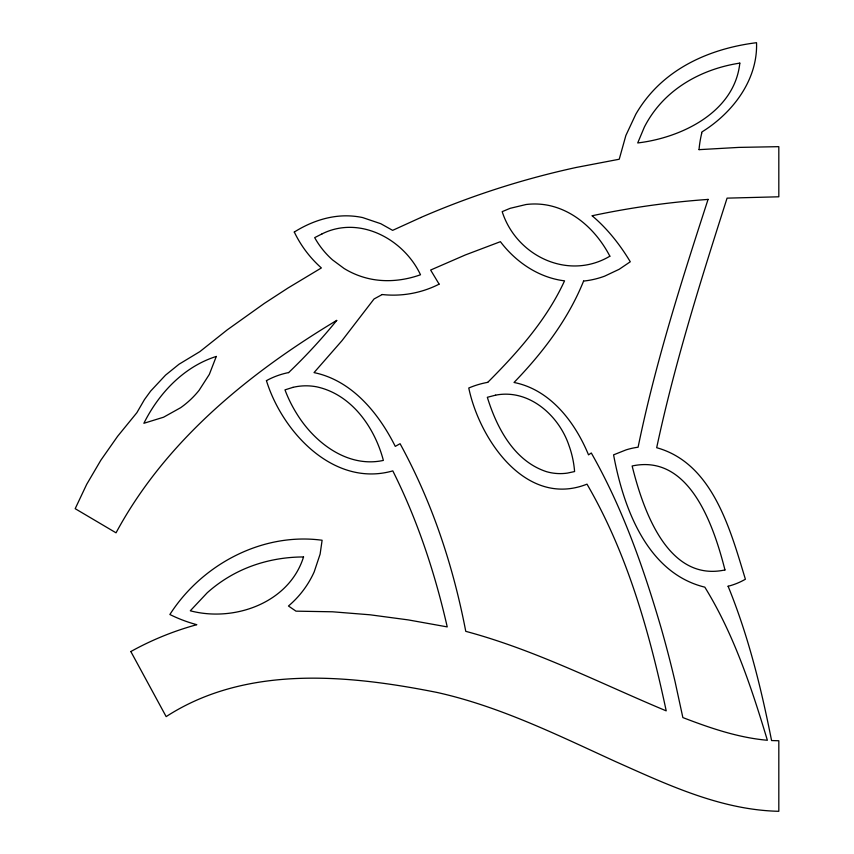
<?xml version="1.0" encoding="UTF-8"?>
<svg xmlns="http://www.w3.org/2000/svg" width="854" height="854" viewBox="0 0 854 854"><rect width="100%" height="100%" fill="white"/><g stroke="black" fill="none" stroke-linecap="round" stroke-linejoin="round"><path stroke-width="1.28" d="M701.646 133.149L701.913 131.954C732.486 113.038 757.861 80.095 756.537 42.7C719.901 47.237 683.147 60.751 656.598 87.183A129.872 129.872 0 0 0 635.803 114.244L625.865 135.498L619.235 159.239L576.269 167.448A836.536 836.536 0 0 0 420.659 217.567M708.083 199.334C681.567 280.987 655.37 363.003 638.098 447.208A71.021 71.021 0 0 0 626.089 449.877L613.578 454.851C623.324 507.361 646.862 573.023 704.817 587.157C733.917 634.341 751.456 687.491 767.372 740.269C738.123 737.675 710.09 728.046 682.858 717.573L675.076 681.652A1157.96 1157.96 0 0 0 660.943 627.338C643.35 567.237 622.385 507.575 591.299 452.994L588.523 454.851C575.084 422.314 550.446 389.659 514.023 382.475C542.589 352.905 568.145 319.46 583.592 281.062M487.719 382.378C517.748 352.328 546.656 319.802 564.547 280.849C538.799 277.71 515.859 262.114 500.412 241.682L465.334 254.951L430.629 270.045L439.063 284.051M336.711 320.399C248.738 373.273 165.388 441.08 116.037 532.821L75.184 508.685L86.692 484.335L100.857 460.199L117.606 436.309L136.853 412.717L144.465 399.576L150.635 391.1L165.548 375.13L178.988 364.252L199.889 351.613L227.249 329.857L264.334 303.405L288.065 287.969L321.371 267.942A113.539 113.539 0 0 1 294.299 232.042M294.256 232.064C309.148 222.702 326.26 216.35 343.97 215.859A79.838 79.838 0 0 1 362.587 217.556L380.809 223.716L392.637 230.356L420.67 217.589M382.037 294.619L374.041 298.975L342.016 340.629L314.026 372.611C352.029 380.425 378.706 413.304 395.274 446.375L400.078 443.706A587.627 587.627 0 0 1 421.534 487.239C441.934 533.302 456.271 581.905 465.761 631.341C535.479 650.001 599.914 683.179 666.216 710.859C649.478 632.494 627.541 553.883 586.997 484.154C526.096 508.258 479.489 439.468 468.771 388.015A88.325 88.325 0 0 1 487.709 382.346M699.116 149.653L738.817 147.4L778.816 146.664L778.816 196.794L727.074 198.139C700.771 280.475 674.713 363.089 656.683 447.709C712.962 463.306 730.405 530.153 745.393 579.236A68 68 0 0 1 728.099 586.26M592.206 215.838C607.482 228.755 620.004 244.671 630.284 261.772L619.225 269.266L604.707 276.13A86.339 86.339 0 0 1 583.592 281.073M130.886 651.634L166.156 716.613C246.251 664.754 348.133 674.713 437.216 692.487C499.836 706.439 557.662 735.145 615.67 761.64C667.518 784.73 720.979 810.062 778.816 811.3L778.816 740.749L771.568 740.557C761.202 688.089 748.339 635.824 728.088 586.207M266.416 380.585C282.375 432.284 334.031 487.677 392.797 470.885C417.585 520.267 434.964 573.109 447.229 626.9L408.297 619.908L370.028 614.795L332.548 611.795L295.975 611.154L288.46 606.009A96.449 96.449 0 0 0 314.187 571.892L320.122 554.097L322.107 540.251C262.359 532.181 201.854 564.43 169.871 614.506A145.297 145.297 0 0 0 196.804 624.69A296.477 296.477 0 0 0 130.833 651.538M592.196 215.742A839.834 839.834 0 0 1 708.083 199.42M439.127 284.158A101.188 101.188 0 0 1 382.058 294.513M699.02 149.642A112.643 112.643 0 0 1 701.721 133.171M266.437 380.638A77.917 77.917 0 0 1 288.567 372.579M336.754 320.421A563.725 563.725 0 0 1 288.577 372.632M739.82 63.121C734.632 112.12 681.577 137.772 637.714 142.949L644.386 127.032A110.059 110.059 0 0 1 658.253 106.184C678.652 81.995 708.895 67.797 739.82 63.121M216.286 356.449L209.337 374.394L199.089 390.331A90.407 90.407 0 0 1 180.664 407.689L163.552 417.222L143.878 423.285C158.78 393.342 183.759 366.729 216.286 356.449M303.544 556.957C289.164 602.945 234.188 622.374 190.293 610.791L207.266 592.729A138.369 138.369 0 0 1 240.647 570.643C260.256 561.462 281.916 556.979 303.544 556.957M322.033 233.889L314.678 237.636A84.749 84.749 0 0 0 332.516 259.883L344.087 268.476A82.08 82.08 0 0 0 371.522 279.173C387.865 282.3 404.892 280.347 420.499 274.764C403.857 239.141 359.459 215.133 322.033 233.889M609.863 256.2C568.284 280.913 516.36 256.061 502.184 211.643L510.19 208.312L526.075 204.512A69.526 69.526 0 0 1 549.154 205.504C576.151 211.365 597.448 232.267 609.863 256.2M292.975 387.353L284.98 389.872A133.512 133.512 0 0 0 296.765 413.72C314.475 442.65 347.706 468.216 383.371 460.413C374.725 427.48 351.56 394.27 316.535 386.798A56.3 56.3 0 0 0 292.975 387.353M495.619 395.156L487.335 397.291C496.729 427.811 514.225 461.181 546.603 471.707A49.532 49.532 0 0 0 567.355 473.105L574.593 471.557A98.637 98.637 0 0 0 568.977 445.51C558.943 415.482 528.957 388.623 495.619 395.156M724.971 569.949C667.39 582.364 642.838 509.016 632.141 465.985C690.043 453.495 713.987 526.886 724.971 569.949"/></g></svg>
